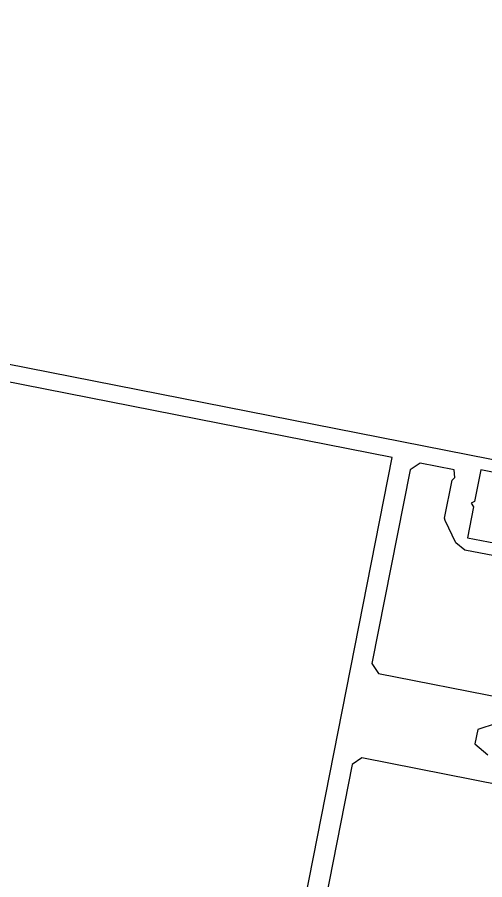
# Model space of a CAD drawing. Header units: millimetres. Extents: x -8428662 to 9409114, y 0 to 249028.
# Drawn here: x -187648 to -187593.7, y 114802.3 to 114902.5 of the extents above; entities that cross this region are included whole.
import ezdxf
from ezdxf import colors
from ezdxf.entities.mleader import LeaderData, LeaderLine
from ezdxf.math import Vec2, Vec3

# ---------------------------------------------------------------- set-up
doc = ezdxf.new("R2010")
doc.units = ezdxf.units.MM
doc.header["$MEASUREMENT"] = 0
doc.layers.get('0').update_dxf_attribs({"color": 250, "lineweight": 9})
for name, color, linetype, lineweight in [('_АР ТЕКСТ', 250, 'Continuous', 25), ('АР_Отметки', 250, 'Continuous', 15), ('АР_Перегородки витражные', 152, 'Continuous', 13), ('АР_Размеры дверей', 15, 'Continuous', 0), ('АР_Сущ Несущая стена', 216, 'Continuous', 30), ('АР_Штриховка кирпич', 250, 'Continuous', 9)]:
    doc.layers.add(name, color=color, linetype=linetype, lineweight=lineweight)
doc.styles.add('ISOCPEUR', font='isocpeur.ttf', dxfattribs={"width": 0.7})

# ---------------------------------------------------------------- blocks, each defined once
blk = doc.blocks.new('_DotSmall')
at = {"color": 0, "linetype": 'ByBlock', "const_width": 0.5}
blk.add_lwpolyline([(-0.0625, 0, 1), (0.0625, 0, 1)], format="xyb", close=True, dxfattribs=at)
blk = doc.blocks.new('стойка витр.')
at = {"lineweight": 0, "ltscale": 100, "transparency": 33554687}
for points in [[(65.92687011216185, 59.2824299609274), (-26.6419368966599, 24.17953274302999)], [(-25.21116718812846, 23.15742577453057), (-20.53714279274573, 24.92985650197079), (-19.19699615391437, 21.39579562939616), (-18.76855027934653, 21.29748815141647), (-18.98085410959902, 20.82581386800302), (-17.68393587967148, 17.40574934773758), (-22.35796027505421, 15.63331862029736)], [(-22.75122618288151, 13.91945515007683), (-17.16517298531835, 16.03773513642955), (-16.24131551088067, 17.04008095841709), (-15.46667035139399, 19.81128934778826), (-15.4391308168415, 20.08251046122314), (-17.03864790883381, 24.30054944750736), (-17.39634782800567, 24.5561396704943), (-17.47095398549573, 25.44057095424068), (-13.70890040838276, 26.86717441076325), (-12.4510803312005, 26.30097287951503), (-4.305940852005733, 4.821667629301373), (-4.8720624113339, 3.563811556159635), (-32.68827406296623, -6.984337978748954)], [(-17.35739599072258, -4.430591765623831), (-15.14439867439796, -4.764904394331097), (-14.53915697429329, -6.360969294146344), (-15.78927863537683, -7.87813783652382)], [(-29.14341260807123, -16.33238676948531), (-1.327200956468005, -5.784237234569446), (-0.06938087928574532, -6.350438765824947), (8.118987008783733, -27.94374036834779)]]:
    blk.add_lwpolyline(points, dxfattribs=at)
blk.add_lwpolyline([(63.8117502759269, 56.26367979055794), (85.07351613373612, 0.1949089383633691), (10.63088292890461, -28.03438542609365), (-10.63088292890461, 28.03438542610093)], close=True, dxfattribs=at)
blk = doc.blocks.new('A$Cf7573d2c')
at = {"color": 5, "lineweight": 0, "ltscale": 100, "transparency": 33554687}
for points in [[(-18.12661785061937, 14.97306006058352), (0.8494265772169456, -82.19229982656543)], [(2.098349014646374, -80.95456101758464), (1.140202340320684, -76.04844547851826), (4.849748867331073, -75.3239844176278), (5.018956985673867, -74.91827659131377), (5.448033373337239, -75.20714161088108), (9.037922999123111, -74.50604911138362), (9.996069673448801, -79.41216465045)], [(11.61897372815292, -80.08904610075115), (10.47386667667888, -74.225614488867), (9.64182380773127, -73.14583930670051), (7.041110076359473, -71.91459637857042), (6.778427712619305, -71.84167660005915), (2.350939778378233, -72.70634902901656), (2.038645334308967, -73.01578040185268), (1.154309903038666, -72.94004652887816), (0.383111719507724, -68.9911861994915), (1.153479301603511, -67.84697061266343), (23.69935076951515, -63.44384321071266), (24.84361533320043, -64.21413804324402), (30.5457701429259, -93.41157833833131)], [(30.61612536734901, -77.8696192491625), (31.31914049666375, -75.74479177764442), (32.99445883987937, -75.41760814606096), (34.2788739084499, -76.90585627224937)], [(40.35800122097135, -91.49528498963627), (34.65584641124588, -62.29784469456354), (35.42621399322525, -61.15362910773547), (58.09174236247782, -56.72713314443536)]]:
    blk.add_lwpolyline(points, dxfattribs=at)
blk.add_lwpolyline([(-15.50815186044201, 12.37879323330708), (43.34474334609695, 23.8725514558173), (58.60503199696541, -54.26656991802156), (-0.247863209573552, -65.76032814054633)], close=True, dxfattribs=at)
at = {"layer": 'АР_Перегородки витражные', "rotation": 80.28340479355269}
blk.add_blockref('стойка витр.', (29.17858439369593, -60.01344902928395), dxfattribs=at)
blk = doc.blocks.new('A$Cec9b444d')
at = {"color": 241, "ltscale": 100, "true_color": 0xf7abae, "xscale": -1, "rotation": 89.90413134762046}
blk.add_blockref('A$Cf7573d2c', (6563.698240449916, 2250.519506825216), dxfattribs=at)

msp = doc.modelspace()

# ---------------------------------------------------------------- hatches: boundary and pattern name
at = {"layer": 'АР_Штриховка кирпич', "ltscale": 100}
h = msp.add_hatch(dxfattribs=at)
h.set_pattern_fill('ANSI32', color=256, scale=500)
h.set_pattern_definition([(45, (-1163613.565164257, 164426.8594320829), (-132.5825214724777, 132.5825214724777), []), (45, (-1163525.176816757, 164426.8594320829), (-132.5825214724777, 132.5825214724777), [])])
edge = h.paths.add_edge_path()
edge.add_line((-187128.9151109827, 115850.6824583481), (-187998.915110983, 115850.6824583513))
edge.add_arc((-1342166.519582912, 115380.6824574551), 1154167.700168599, -0.023331979451882034, 0.02333197954061461, ccw=False)
edge.add_line((-187998.9151109822, 114910.6824583457), (-187514.5558780206, 114910.6824583331))
edge.add_line((-187514.5558780206, 114910.6824583331), (-187514.5558780202, 115210.6824583402))
edge.add_line((-187514.5558780202, 115210.6824583402), (-187128.9151109827, 115210.6824583525))
edge.add_line((-187128.9151109827, 115210.6824583525), (-187128.9151109827, 115850.6824583481))

# ---------------------------------------------------------------- linework, layer by layer
at = {"layer": 'АР_Сущ Несущая стена', "lineweight": 18, "ltscale": 100}
msp.add_arc((-197116.3547424845, 115484.5892881857), 9778.654617052323, 272.5925479651556, 356.6353913736798, dxfattribs=at)

# ---------------------------------------------------------------- block references
at = {"layer": 'АР_Размеры дверей', "ltscale": 100}
msp.add_blockref('A$Cec9b444d', (-194233.915110983, 112600.6824583525), dxfattribs=at)

# ---------------------------------------------------------------- leaders
at = {"layer": '_АР ТЕКСТ'}
ml = msp.add_multileader_mtext('Standard', dxfattribs=at)
ml.set_content('{\\W0.8;-2,550}', color=256, style='ISOCPEUR')
ml.set_leader_properties(color=256, linetype='Continuous', lineweight=-1)
ml.set_arrow_properties(name='DOTSMALL')
ml.build(insert=Vec2(0, 0))
ml.multileader.update_dxf_attribs({"has_text_frame": 1, "text_left_attachment_type": 4, "text_right_attachment_type": 4, "dogleg_length": 100, "arrow_head_size": 180})
ctx = ml.context
ctx.base_point, ctx.char_height, ctx.arrow_head_size, ctx.landing_gap_size, ctx.plane_origin = Vec3(-648899.2115489783, 123943.2638625839, -1.961751612303354), 250, 180, 50, Vec3(-648418.878185545, 121699.245469789, -1.961751612303354)
ctx.left_attachment, ctx.right_attachment = 4, 4
notes = []
notes.append((ctx, [(0, (0, 0, 0), (0, 0), (1, 0), 1, [])]))
ctx.mtext.insert, ctx.mtext.width, ctx.mtext.defined_height, ctx.mtext.line_spacing_style, ctx.mtext.flow_direction = Vec3(-648849.2115489783, 124276.5971959173, -1.961751612303354), 801.0864057841361, 330.709552927064, 2, 5
ml = msp.add_multileader_mtext('Standard', dxfattribs=at)
ml.set_content('{\\W0.8;-2,550}', color=256, style='ISOCPEUR')
ml.set_leader_properties(color=256, linetype='Continuous', lineweight=-1)
ml.set_arrow_properties(name='DOTSMALL')
ml.build(insert=Vec2(0, 0))
ml.multileader.update_dxf_attribs({"has_text_frame": 1, "text_left_attachment_type": 4, "text_right_attachment_type": 4, "dogleg_length": 100, "arrow_head_size": 180})
ctx = ml.context
ctx.base_point, ctx.char_height, ctx.arrow_head_size, ctx.landing_gap_size, ctx.plane_origin = Vec3(-307521.5639566672, 123917.1008524875, -1.961751612303354), 250, 180, 50, Vec3(-307041.2305932338, 121673.0824596926, -1.961751612303354)
ctx.left_attachment, ctx.right_attachment = 4, 4
notes.append((ctx, [(0, (0, 0, 0), (0, 0), (1, 0), 1, [])]))
ctx.mtext.insert, ctx.mtext.width, ctx.mtext.defined_height, ctx.mtext.line_spacing_style, ctx.mtext.flow_direction = Vec3(-307471.5639566672, 124250.4341858209, -1.961751612303354), 801.0864057841361, 330.709552927064, 2, 5
ml = msp.add_multileader_mtext('Standard', dxfattribs=at)
ml.set_content('{\\W0.8;-2,550}', color=256, style='ISOCPEUR')
ml.set_leader_properties(color=256, linetype='Continuous', lineweight=-1)
ml.set_arrow_properties(name='DOTSMALL')
ml.build(insert=Vec2(0, 0))
ml.multileader.update_dxf_attribs({"has_text_frame": 1, "text_left_attachment_type": 4, "text_right_attachment_type": 4, "dogleg_length": 100, "arrow_head_size": 180})
ctx = ml.context
ctx.base_point, ctx.char_height, ctx.arrow_head_size, ctx.landing_gap_size, ctx.plane_origin = Vec3(-660859.4041351055, 120073.2763382189, -1.961751612303354), 250, 180, 50, Vec3(-660379.0707716722, 117829.2579454239, -1.961751612303354)
ctx.left_attachment, ctx.right_attachment = 4, 4
notes.append((ctx, [(0, (0, 0, 0), (0, 0), (1, 0), 1, [])]))
ctx.mtext.insert, ctx.mtext.width, ctx.mtext.defined_height, ctx.mtext.line_spacing_style, ctx.mtext.flow_direction = Vec3(-660809.4041351055, 120406.6096715522, -1.961751612303354), 801.0864057841361, 330.709552927064, 2, 5
ml = msp.add_multileader_mtext('Standard', dxfattribs=at)
ml.set_content('{\\W0.8;-2,550}', color=256, style='ISOCPEUR')
ml.set_leader_properties(color=256, linetype='Continuous', lineweight=-1)
ml.set_arrow_properties(name='DOTSMALL')
ml.build(insert=Vec2(0, 0))
ml.multileader.update_dxf_attribs({"has_text_frame": 1, "text_left_attachment_type": 4, "text_right_attachment_type": 4, "dogleg_length": 100, "arrow_head_size": 180})
ctx = ml.context
ctx.base_point, ctx.char_height, ctx.arrow_head_size, ctx.landing_gap_size, ctx.plane_origin = Vec3(-319481.7565427944, 120047.1133281225, -1.961751612303354), 250, 180, 50, Vec3(-319001.423179361, 117803.0949353275, -1.961751612303354)
ctx.left_attachment, ctx.right_attachment = 4, 4
notes.append((ctx, [(0, (0, 0, 0), (0, 0), (1, 0), 1, [])]))
ctx.mtext.insert, ctx.mtext.width, ctx.mtext.defined_height, ctx.mtext.line_spacing_style, ctx.mtext.flow_direction = Vec3(-319431.7565427944, 120380.4466614558, -1.961751612303354), 801.0864057841361, 330.709552927064, 2, 5
at = {"layer": 'АР_Отметки'}
ml = msp.add_multileader_mtext('Standard', dxfattribs=at)
ml.set_content('%%P0,000', color=256, style='ISOCPEUR')
ml.set_leader_properties(color=256, linetype='Continuous', lineweight=-1)
ml.set_arrow_properties(name='DOTSMALL')
ml.build(insert=Vec2(0, 0))
ml.multileader.update_dxf_attribs({"has_text_frame": 1, "text_left_attachment_type": 4, "text_right_attachment_type": 4, "dogleg_length": 100, "arrow_head_size": 180})
ctx = ml.context
ctx.base_point, ctx.char_height, ctx.arrow_head_size, ctx.landing_gap_size, ctx.plane_origin = Vec3(-188172.5124386176, 132152.9333137182), 250, 180, 50, Vec3(-190605.4279969083, 130585.9244088862)
ctx.left_attachment, ctx.right_attachment = 4, 4
notes.append((ctx, [(0, (0, 0, 0), (0, 0), (1, 0), 1, [])]))
ctx.mtext.insert, ctx.mtext.width, ctx.mtext.line_spacing_style, ctx.mtext.flow_direction = Vec3(-188122.5124386176, 132486.2666470516), 852.6970314602484, 2, 5
ml = msp.add_multileader_mtext('Standard', dxfattribs=at)
ml.set_content('%%P0,000', color=256, style='ISOCPEUR')
ml.set_leader_properties(color=256, linetype='Continuous', lineweight=-1)
ml.set_arrow_properties(name='DOTSMALL')
ml.build(insert=Vec2(0, 0))
ml.multileader.update_dxf_attribs({"has_text_frame": 1, "text_left_attachment_type": 4, "text_right_attachment_type": 4, "dogleg_length": 100, "arrow_head_size": 180})
ctx = ml.context
ctx.base_point, ctx.char_height, ctx.arrow_head_size, ctx.landing_gap_size, ctx.plane_origin = Vec3(-195756.5539536524, 128483.8249865545, -0.1595442850443263), 250, 180, 50, Vec3(-198827.6356693176, 126894.2764455226, -0.1595442850443263)
ctx.left_attachment, ctx.right_attachment = 4, 4
notes.append((ctx, [(0, (0, 0, 0), (0, 0), (1, 0), 1, [])]))
ctx.mtext.insert, ctx.mtext.width, ctx.mtext.line_spacing_style, ctx.mtext.flow_direction = Vec3(-195706.5539536524, 128817.1583198878, -0.1595442850443263), 852.6970314602484, 2, 5
ml = msp.add_multileader_mtext('Standard', dxfattribs=at)
ml.set_content('{\\W0.8;-2,250}', color=256, style='ISOCPEUR')
ml.set_leader_properties(color=256, linetype='Continuous', lineweight=-1)
ml.set_arrow_properties(name='DOTSMALL')
ml.build(insert=Vec2(0, 0))
ml.multileader.update_dxf_attribs({"has_text_frame": 1, "text_left_attachment_type": 4, "text_right_attachment_type": 4, "dogleg_length": 100, "arrow_head_size": 180})
ctx = ml.context
ctx.base_point, ctx.char_height, ctx.arrow_head_size, ctx.landing_gap_size, ctx.plane_origin = Vec3(-643357.0085543207, 128352.8588700729), 250, 180, 50, Vec3(-642978.9253629129, 126878.8351738673)
ctx.left_attachment, ctx.right_attachment = 4, 4
notes.append((ctx, [(0, (0, 0, 0), (0, 0), (1, 0), 1, [])]))
ctx.mtext.insert, ctx.mtext.width, ctx.mtext.defined_height, ctx.mtext.line_spacing_style, ctx.mtext.flow_direction = Vec3(-643307.0085543207, 128686.1922034062), 769.9889591111103, 343.8884462512117, 2, 5
ml = msp.add_multileader_mtext('Standard', dxfattribs=at)
ml.set_content('{\\W0.8;-2,250}', color=256, style='ISOCPEUR')
ml.set_leader_properties(color=256, linetype='Continuous', lineweight=-1)
ml.set_arrow_properties(name='DOTSMALL')
ml.build(insert=Vec2(0, 0))
ml.multileader.update_dxf_attribs({"has_text_frame": 1, "text_left_attachment_type": 4, "text_right_attachment_type": 4, "dogleg_length": 100, "arrow_head_size": 180})
ctx = ml.context
ctx.base_point, ctx.char_height, ctx.arrow_head_size, ctx.landing_gap_size, ctx.plane_origin = Vec3(-301979.3609620095, 128326.6958599765), 250, 180, 50, Vec3(-301601.2777706017, 126852.6721637709)
ctx.left_attachment, ctx.right_attachment = 4, 4
notes.append((ctx, [(0, (0, 0, 0), (0, 0), (1, 0), 1, [])]))
ctx.mtext.insert, ctx.mtext.width, ctx.mtext.defined_height, ctx.mtext.line_spacing_style, ctx.mtext.flow_direction = Vec3(-301929.3609620095, 128660.0291933098), 769.9889591111103, 343.8884462512117, 2, 5
ml = msp.add_multileader_mtext('Standard', dxfattribs=at)
ml.set_content('0,000', color=256, style='ISOCPEUR')
ml.set_leader_properties(color=256, linetype='Continuous', lineweight=-1)
ml.set_arrow_properties(name='DOTSMALL')
ml.build(insert=Vec2(0, 0))
ml.multileader.update_dxf_attribs({"has_text_frame": 1, "text_left_attachment_type": 4, "text_right_attachment_type": 4, "dogleg_length": 100, "arrow_head_size": 180})
ctx = ml.context
ctx.base_point, ctx.char_height, ctx.arrow_head_size, ctx.landing_gap_size, ctx.plane_origin = Vec3(-202684.2395502269, 121780.8524941115, -0.1595442850443263), 250, 180, 50, Vec3(-205755.3212658922, 120191.3039530797, -0.1595442850443263)
ctx.left_attachment, ctx.right_attachment = 4, 4
notes.append((ctx, [(0, (0, 0, 0), (0, 0), (1, 0), 1, [])]))
ctx.mtext.insert, ctx.mtext.width, ctx.mtext.line_spacing_style, ctx.mtext.flow_direction = Vec3(-202634.2395502269, 122114.1858274449, -0.1595442850443263), 852.6970314602484, 2, 5
ml = msp.add_multileader_mtext('Standard', dxfattribs=at)
ml.set_content('{\\W0.8;-2,250}', color=256, style='ISOCPEUR')
ml.set_leader_properties(color=256, linetype='Continuous', lineweight=-1)
ml.set_arrow_properties(name='DOTSMALL')
ml.build(insert=Vec2(0, 0))
ml.multileader.update_dxf_attribs({"has_text_frame": 1, "text_left_attachment_type": 4, "text_right_attachment_type": 4, "dogleg_length": 100, "arrow_head_size": 180})
ctx = ml.context
ctx.base_point, ctx.char_height, ctx.arrow_head_size, ctx.landing_gap_size, ctx.plane_origin = Vec3(-644429.1857169111, 120267.0421383413, 1.149675994230903e-08), 250, 180, 50, Vec3(-649087.6946519411, 116414.7346247101, 1.149675994230903e-08)
ctx.left_attachment, ctx.right_attachment = 4, 4
notes.append((ctx, [(0, (0, 0, 0), (0, 0), (1, 0), 1, [])]))
ctx.mtext.insert, ctx.mtext.width, ctx.mtext.defined_height, ctx.mtext.line_spacing_style, ctx.mtext.flow_direction = Vec3(-644379.1857169111, 120600.3754716746, 1.149675994230903e-08), 769.9889591111103, 343.8884462512117, 2, 5
ml = msp.add_multileader_mtext('Standard', dxfattribs=at)
ml.set_content('{\\W0.8;-2,250}', color=256, style='ISOCPEUR')
ml.set_leader_properties(color=256, linetype='Continuous', lineweight=-1)
ml.set_arrow_properties(name='DOTSMALL')
ml.build(insert=Vec2(0, 0))
ml.multileader.update_dxf_attribs({"has_text_frame": 1, "text_left_attachment_type": 4, "text_right_attachment_type": 4, "dogleg_length": 100, "arrow_head_size": 180})
ctx = ml.context
ctx.base_point, ctx.char_height, ctx.arrow_head_size, ctx.landing_gap_size, ctx.plane_origin = Vec3(-303051.5381246, 120240.8791282449, 1.149675994230903e-08), 250, 180, 50, Vec3(-307710.04705963, 116388.5716146137, 1.149675994230903e-08)
ctx.left_attachment, ctx.right_attachment = 4, 4
notes.append((ctx, [(0, (0, 0, 0), (0, 0), (1, 0), 1, [])]))
ctx.mtext.insert, ctx.mtext.width, ctx.mtext.defined_height, ctx.mtext.line_spacing_style, ctx.mtext.flow_direction = Vec3(-303001.5381246, 120574.2124615782, 1.149675994230903e-08), 769.9889591111103, 343.8884462512117, 2, 5
ml = msp.add_multileader_mtext('Standard', dxfattribs=at)
ml.set_content('{\\W0.8;-2,250}', color=256, style='ISOCPEUR')
ml.set_leader_properties(color=256, linetype='Continuous', lineweight=-1)
ml.set_arrow_properties(name='DOTSMALL')
ml.build(insert=Vec2(0, 0))
ml.multileader.update_dxf_attribs({"has_text_frame": 1, "text_left_attachment_type": 4, "text_right_attachment_type": 4, "dogleg_length": 100, "arrow_head_size": 180})
ctx = ml.context
ctx.base_point, ctx.char_height, ctx.arrow_head_size, ctx.landing_gap_size, ctx.plane_origin = Vec3(-682250.8892585913, 116985.8569053825, 1.149675994230903e-08), 250, 180, 50, Vec3(-683297.3528857331, 115928.762695511, 1.149675994230903e-08)
ctx.left_attachment, ctx.right_attachment = 4, 4
notes.append((ctx, [(0, (0, 0, 0), (0, 0), (1, 0), 1, [])]))
ctx.mtext.insert, ctx.mtext.width, ctx.mtext.defined_height, ctx.mtext.line_spacing_style, ctx.mtext.flow_direction = Vec3(-682200.8892585913, 117319.1902387158, 1.149675994230903e-08), 769.9889591111103, 343.8884462512117, 2, 5
ml = msp.add_multileader_mtext('Standard', dxfattribs=at)
ml.set_content('{\\W0.8;-2,250}', color=256, style='ISOCPEUR')
ml.set_leader_properties(color=256, linetype='Continuous', lineweight=-1)
ml.set_arrow_properties(name='DOTSMALL')
ml.build(insert=Vec2(0, 0))
ml.multileader.update_dxf_attribs({"has_text_frame": 1, "text_left_attachment_type": 4, "text_right_attachment_type": 4, "dogleg_length": 100, "arrow_head_size": 180})
ctx = ml.context
ctx.base_point, ctx.char_height, ctx.arrow_head_size, ctx.landing_gap_size, ctx.plane_origin = Vec3(-340873.2416662802, 116959.6938952861, 1.149675994230903e-08), 250, 180, 50, Vec3(-341919.7052934219, 115902.5996854146, 1.149675994230903e-08)
ctx.left_attachment, ctx.right_attachment = 4, 4
notes.append((ctx, [(0, (0, 0, 0), (0, 0), (1, 0), 1, [])]))
ctx.mtext.insert, ctx.mtext.width, ctx.mtext.defined_height, ctx.mtext.line_spacing_style, ctx.mtext.flow_direction = Vec3(-340823.2416662802, 117293.0272286194, 1.149675994230903e-08), 769.9889591111103, 343.8884462512117, 2, 5
for ctx, leaders in notes:
    for number, flags, end, landing, length, lines in leaders:
        leader = LeaderData()
        leader.index, (leader.has_last_leader_line, leader.has_dogleg_vector, leader.attachment_direction) = number, flags
        leader.last_leader_point, leader.dogleg_vector, leader.dogleg_length = Vec3(end), Vec3(landing), length
        for number, points, colour, breaks in lines:
            line = LeaderLine()
            line.index, line.vertices, line.color, line.breaks = number, Vec3.list(points), colors.encode_raw_color(colour), breaks
            leader.lines.append(line)
        ctx.leaders.append(leader)

doc.saveas('drawing.dxf')
